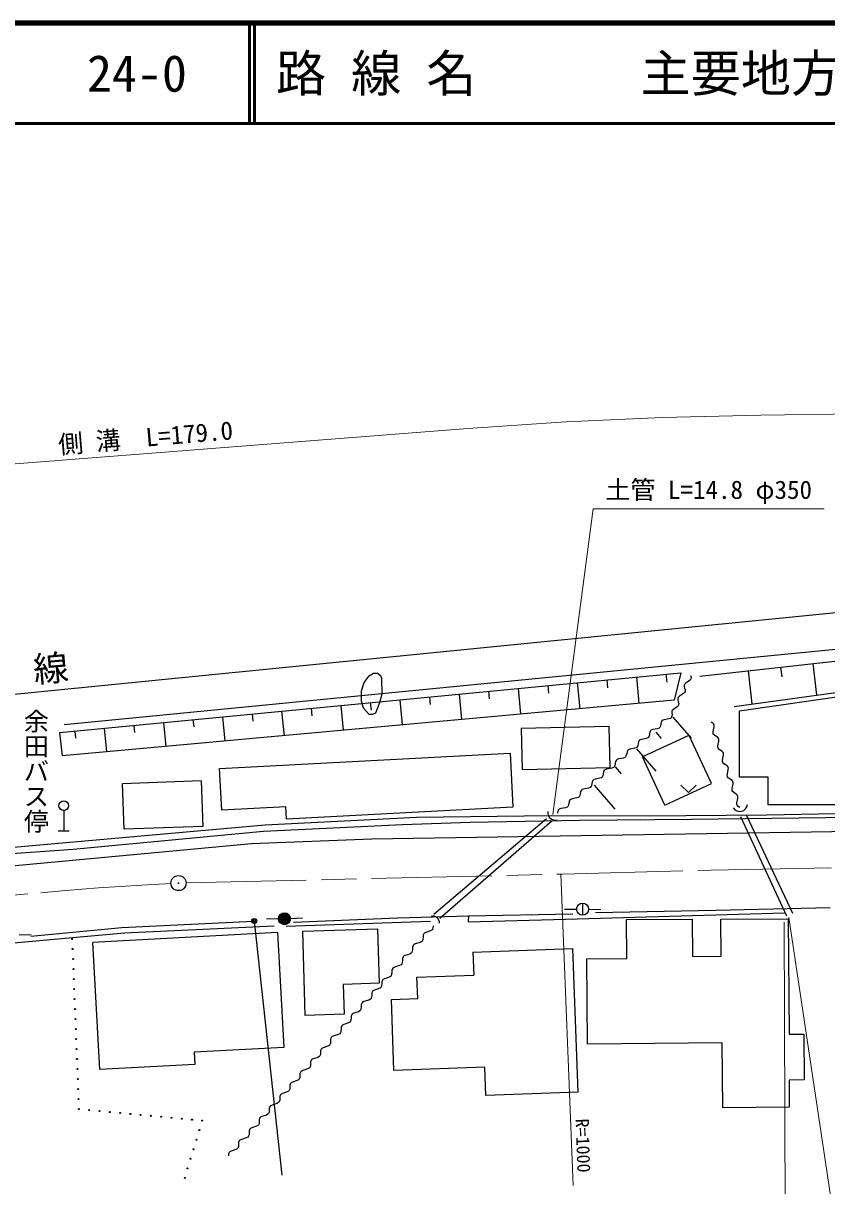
# Model space of a CAD drawing. Units: millimetres, scale not verified. Extents: x 40000 to 680000, y 20000 to 380000.
# Drawn here: x 155172 to 235307, y 264002 to 380000 of the extents above; entities that cross this region are included whole.
import ezdxf
from ezdxf.enums import TextEntityAlignment as Align

# ---------------------------------------------------------------- set-up
doc = ezdxf.new("R2010")
doc.units = ezdxf.units.MM
doc.header["$LTSCALE"] = 1000
doc.linetypes.add('CHAIN', pattern=[18.5, 12, -1.5, 3.5, -1.5])
for name, color, linetype, lineweight in [('M-BGD', 7, 'Continuous', 25), ('M-BMK', 2, 'CHAIN', 13), ('M-BMK-SRVR', 3, 'Continuous', 25), ('M-STR-HTXT', 7, 'Continuous', 13), ('M-STR-STRC', 7, 'Continuous', 25), ('M-TTL', 2, 'Continuous', 140), ('M-TTL-LINE', 7, 'Continuous', 50)]:
    doc.layers.add(name, color=color, linetype=linetype, lineweight=lineweight)
doc.layers.add('M-BMK-HTXT', color=7, linetype='Continuous')
doc.layers.add('M-TTL-TXT', color=7, linetype='Continuous')
doc.styles.add('@ＭＳ ゴシック', font='')
doc.styles.add('ＭＳ ゴシック', font='')
doc.styles.get('@ＭＳ ゴシック').set_extended_font_data('@MS Gothic')
doc.styles.get('ＭＳ ゴシック').set_extended_font_data('MS Gothic')

msp = doc.modelspace()

# ---------------------------------------------------------------- linework, layer by layer
at = {"layer": 'M-BGD'}
for p, q in [((69231, 304632), (269172, 324456)), ((159240, 310020), (269429, 320814)), ((222636, 314851), (242004, 316991)), ((230706, 315742), (230813, 314773)), ((233934, 316099), (234282, 312952)), ((158833, 309231), (220742, 315196)), ((213372, 314486), (213447, 313699)), ((216320, 314770), (216574, 312134)), ((219268, 315054), (219344, 314258)), ((220742, 315196), (220097, 312455)), ((221619, 314420), (221250, 314160)), ((221729, 314523), (221619, 314420)), ((221765, 314599), (221729, 314523)), ((221732, 314924), (221774, 314749)), ((221774, 314749), (221765, 314599)), ((227478, 315386), (227844, 312073)), ((201579, 313349), (201653, 312582)), ((204527, 313633), (204776, 311059)), ((207476, 313917), (207550, 313140)), ((210424, 314202), (210675, 311596)), ((221134, 313227), (221016, 313117)), ((221104, 313981), (221095, 313831)), ((221095, 313831), (221137, 313657)), ((221139, 314057), (221104, 313981)), ((221172, 313309), (221134, 313227)), ((221137, 313657), (221182, 313470)), ((221250, 314160), (221139, 314057)), ((221182, 313470), (221172, 313309)), ((226077, 311832), (242133, 314024)), ((226612, 311382), (244821, 314003)), ((220097, 312455), (159074, 306893)), ((189787, 312213), (189859, 311464)), ((192735, 312497), (192977, 309983)), ((195683, 312781), (195756, 312023)), ((198631, 313065), (198876, 310521)), ((220464, 312647), (220454, 312486)), ((220454, 312486), (220499, 312299)), ((220502, 312729), (220464, 312647)), ((220499, 312299), (220541, 312125)), ((220620, 312839), (220502, 312729)), ((220541, 312125), (220532, 311974)), ((221016, 313117), (220620, 312839)), ((177995, 311077), (178065, 310346)), ((180943, 311361), (181179, 308908)), ((183891, 311645), (183962, 310905)), ((186839, 311929), (187078, 309446)), ((219870, 311357), (219862, 311206)), ((219862, 311206), (219903, 311032)), ((219903, 311032), (219868, 310843)), ((219906, 311433), (219870, 311357)), ((220016, 311536), (219906, 311433)), ((220386, 311795), (220016, 311536)), ((220496, 311898), (220386, 311795)), ((220532, 311974), (220496, 311898)), ((226612, 304786), (226612, 311382)), ((166203, 309941), (166272, 309228)), ((169151, 310225), (169381, 307833)), ((172099, 310509), (172168, 309787)), ((175047, 310793), (175280, 308370)), ((213615, 309834), (204829, 309631)), ((213709, 305738), (213615, 309834)), ((218656, 309722), (218587, 309663)), ((218730, 309865), (218656, 309722)), ((218766, 310054), (218730, 309865)), ((218801, 310243), (218766, 310054)), ((218876, 310386), (218801, 310243)), ((218944, 310445), (218876, 310386)), ((219097, 310497), (218944, 310445)), ((219572, 310589), (219097, 310497)), ((219725, 310641), (219572, 310589)), ((219793, 310700), (219725, 310641)), ((219868, 310843), (219793, 310700)), ((219951, 310760), (221777, 308673)), ((223945, 310170), (223784, 310275)), ((224049, 310047), (223945, 310170)), ((223973, 309326), (224068, 309800)), ((224078, 309962), (224049, 310047)), ((224068, 309800), (224078, 309962)), ((159074, 306893), (158833, 309231)), ((160307, 309373), (160375, 308669)), ((163255, 309657), (163482, 307295)), ((204829, 309631), (204923, 305535)), ((217297, 308633), (216822, 308541)), ((221551, 308941), (216933, 306794)), ((217450, 308686), (217297, 308633)), ((217518, 308744), (217450, 308686)), ((217593, 308887), (217518, 308744)), ((217628, 309076), (217593, 308887)), ((217664, 309265), (217628, 309076)), ((217738, 309408), (217664, 309265)), ((217807, 309467), (217738, 309408)), ((217959, 309519), (217807, 309467)), ((218434, 309611), (217959, 309519)), ((218247, 309269), (218810, 308626)), ((218587, 309663), (218434, 309611)), ((223800, 304133), (221577, 308916)), ((223964, 309165), (223973, 309326)), ((223992, 309079), (223964, 309165)), ((224097, 308956), (223992, 309079)), ((224258, 308852), (224097, 308956)), ((224419, 308747), (224258, 308852)), ((224524, 308624), (224419, 308747)), ((224552, 308539), (224524, 308624)), ((215463, 307453), (215389, 307310)), ((215531, 307511), (215463, 307453)), ((215684, 307564), (215531, 307511)), ((216159, 307656), (215684, 307564)), ((216312, 307708), (216159, 307656)), ((216380, 307766), (216312, 307708)), ((216337, 307613), (218256, 305381)), ((216455, 307910), (216380, 307766)), ((216491, 308099), (216455, 307910)), ((216526, 308287), (216491, 308099)), ((216601, 308431), (216526, 308287)), ((216669, 308489), (216601, 308431)), ((216822, 308541), (216669, 308489)), ((224438, 307742), (224448, 307903)), ((224467, 307656), (224438, 307742)), ((224448, 307903), (224543, 308377)), ((224571, 307533), (224467, 307656)), ((224543, 308377), (224552, 308539)), ((224732, 307429), (224571, 307533)), ((224894, 307324), (224732, 307429)), ((174754, 305639), (203723, 307153)), ((203723, 307153), (204005, 301774)), ((214251, 306332), (214215, 306143)), ((214326, 306475), (214251, 306332)), ((214394, 306534), (214326, 306475)), ((214547, 306586), (214394, 306534)), ((215022, 306678), (214547, 306586)), ((215175, 306730), (215022, 306678)), ((215243, 306789), (215175, 306730)), ((215317, 306932), (215243, 306789)), ((215353, 307121), (215317, 306932)), ((215389, 307310), (215353, 307121)), ((219171, 301981), (216933, 306794)), ((224998, 307201), (224894, 307324)), ((224913, 306319), (224922, 306480)), ((224941, 306233), (224913, 306319)), ((224922, 306480), (225017, 306954)), ((225027, 307116), (224998, 307201)), ((225017, 306954), (225027, 307116)), ((174971, 301493), (174754, 305639)), ((204923, 305535), (213709, 305738)), ((213002, 305100), (212967, 304911)), ((213040, 305301), (213002, 305100)), ((213120, 305454), (213040, 305301)), ((213192, 305517), (213120, 305454)), ((213355, 305573), (213192, 305517)), ((213862, 305671), (213355, 305573)), ((214025, 305726), (213862, 305671)), ((214098, 305789), (214025, 305726)), ((214178, 305942), (214098, 305789)), ((214215, 306143), (214178, 305942)), ((214219, 305791), (214818, 305095)), ((225046, 306110), (224941, 306233)), ((225207, 306006), (225046, 306110)), ((225368, 305901), (225207, 306006)), ((225472, 305778), (225368, 305901)), ((225397, 305057), (225491, 305531)), ((225501, 305693), (225472, 305778)), ((225491, 305531), (225501, 305693)), ((172911, 304398), (165082, 304110)), ((165249, 299576), (165082, 304110)), ((172911, 304398), (173078, 299864)), ((211829, 303934), (211754, 303790)), ((211865, 304122), (211829, 303934)), ((211900, 304311), (211865, 304122)), ((211975, 304454), (211900, 304311)), ((212043, 304513), (211975, 304454)), ((212196, 304565), (212043, 304513)), ((212101, 303969), (214169, 301566)), ((212671, 304657), (212196, 304565)), ((212824, 304709), (212671, 304657)), ((212892, 304768), (212824, 304709)), ((212967, 304911), (212892, 304768)), ((219171, 301981), (223800, 304133)), ((220770, 303964), (221520, 303244)), ((221520, 303244), (222270, 303964)), ((225387, 304896), (225397, 305057)), ((225415, 304810), (225387, 304896)), ((225520, 304687), (225415, 304810)), ((225681, 304583), (225520, 304687)), ((225842, 304478), (225681, 304583)), ((225947, 304355), (225842, 304478)), ((225871, 303634), (225966, 304108)), ((225975, 304270), (225947, 304355)), ((225966, 304108), (225975, 304270)), ((229475, 304786), (226612, 304786)), ((229475, 302012), (229475, 304786)), ((210549, 302754), (210396, 302702)), ((210617, 302813), (210549, 302754)), ((210691, 302956), (210617, 302813)), ((210727, 303145), (210691, 302956)), ((210762, 303333), (210727, 303145)), ((210837, 303477), (210762, 303333)), ((210905, 303535), (210837, 303477)), ((211058, 303588), (210905, 303535)), ((211533, 303679), (211058, 303588)), ((211686, 303732), (211533, 303679)), ((211754, 303790), (211686, 303732)), ((225861, 303473), (225871, 303634)), ((225890, 303387), (225861, 303473)), ((225994, 303264), (225890, 303387)), ((226155, 303160), (225994, 303264)), ((226317, 303055), (226155, 303160)), ((226421, 302932), (226317, 303055)), ((226450, 302847), (226421, 302932)), ((226440, 302685), (226450, 302847)), ((181373, 301828), (174971, 301493)), ((181437, 300595), (181373, 301828)), ((204005, 301774), (181437, 300595)), ((208783, 301632), (208630, 301580)), ((209258, 301724), (208783, 301632)), ((209411, 301776), (209258, 301724)), ((209479, 301835), (209411, 301776)), ((209554, 301978), (209479, 301835)), ((209589, 302167), (209554, 301978)), ((209625, 302356), (209589, 302167)), ((209700, 302499), (209625, 302356)), ((209768, 302558), (209700, 302499)), ((209921, 302610), (209768, 302558)), ((210396, 302702), (209921, 302610)), ((226336, 302050), (226345, 302211)), ((226364, 301964), (226336, 302050)), ((226345, 302211), (226440, 302685)), ((226469, 301841), (226364, 301964)), ((226630, 301737), (226469, 301841)), ((249921, 302012), (229475, 302012)), ((159209, 301454), (159209, 299414)), ((179285, 300000), (194406, 300786)), ((194406, 300786), (207836, 300956)), ((196136, 291093), (207351, 300643)), ((199737, 300276), (210662, 300490)), ((207836, 300956), (217206, 300922)), ((208487, 301378), (208452, 301189)), ((208562, 301521), (208487, 301378)), ((208630, 301580), (208562, 301521)), ((210662, 300490), (221820, 300575)), ((217206, 300922), (229328, 301025)), ((221820, 300575), (259907, 301087)), ((226697, 300852), (231285, 290939)), ((227303, 300938), (231891, 291199)), ((229328, 301025), (258626, 301571)), ((153836, 297746), (179285, 300000)), ((158669, 299414), (159749, 299414)), ((160144, 297587), (179140, 299380)), ((173078, 299864), (165249, 299576)), ((179140, 299380), (192992, 300063)), ((192992, 300063), (199737, 300276)), ((196713, 290719), (207894, 300405)), ((150937, 296946), (160144, 297587)), ((210362, 291582), (209162, 291551)), ((209278, 290588), (231111, 291222)), ((210962, 292197), (210962, 290997)), ((211562, 291589), (212762, 291572)), ((212245, 291252), (224245, 291494)), ((224245, 291494), (235641, 291766)), ((164987, 289756), (178133, 290396)), ((180623, 290633), (179423, 290597)), ((181385, 289891), (195775, 290414)), ((181821, 290685), (183020, 290751)), ((182139, 290301), (192484, 290733)), ((192484, 290733), (199579, 290938)), ((199579, 290938), (199553, 290346)), ((199553, 290346), (209278, 290588)), ((199579, 290938), (209973, 291131)), ((215338, 290556), (221900, 290612)), ((215371, 286691), (215338, 290556)), ((221900, 290612), (221932, 286894)), ((224751, 290590), (231472, 290648)), ((224782, 286918), (224751, 290590)), ((231472, 290648), (231571, 279130)), ((154772, 289034), (155972, 289059)), ((155926, 288909), (164987, 289756)), ((157536, 288526), (165281, 289254)), ((180533, 289270), (162125, 288282)), ((165281, 289254), (180196, 289937)), ((180533, 289270), (181148, 277804)), ((183040, 289418), (190514, 289649)), ((183300, 281007), (183040, 289418)), ((190514, 289649), (190682, 284208)), ((195055, 288997), (195045, 288805)), ((195110, 289149), (195055, 288997)), ((195170, 289216), (195110, 289149)), ((195314, 289288), (195170, 289216)), ((195773, 289443), (195314, 289288)), ((195917, 289515), (195773, 289443)), ((195977, 289582), (195917, 289515)), ((196032, 289734), (195977, 289582)), ((196042, 289926), (196032, 289734)), ((153508, 288184), (157536, 288526)), ((162805, 275597), (162125, 288282)), ((193993, 287814), (193982, 287609)), ((194051, 287976), (193993, 287814)), ((194115, 288048), (194051, 287976)), ((194269, 288125), (194115, 288048)), ((194758, 288290), (194269, 288125)), ((194912, 288367), (194758, 288290)), ((194976, 288438), (194912, 288367)), ((195034, 288600), (194976, 288438)), ((195045, 288805), (195034, 288600)), ((200023, 287326), (209961, 287689)), ((209961, 287689), (210486, 273336)), ((192995, 286680), (192985, 286488)), ((193050, 286832), (192995, 286680)), ((193110, 286900), (193050, 286832)), ((193254, 286972), (193110, 286900)), ((193713, 287126), (193254, 286972)), ((193857, 287198), (193713, 287126)), ((193917, 287266), (193857, 287198)), ((193972, 287418), (193917, 287266)), ((193982, 287609), (193972, 287418)), ((200023, 287326), (200108, 285010)), ((211383, 286657), (215371, 286691)), ((211455, 278143), (211383, 286657)), ((221932, 286894), (224782, 286918)), ((191933, 285497), (191922, 285293)), ((191991, 285660), (191933, 285497)), ((192055, 285731), (191991, 285660)), ((192209, 285808), (192055, 285731)), ((192698, 285973), (192209, 285808)), ((192852, 286050), (192698, 285973)), ((192916, 286122), (192852, 286050)), ((192974, 286284), (192916, 286122)), ((192985, 286488), (192974, 286284)), ((190682, 284208), (187091, 284097)), ((190935, 284364), (190925, 284172)), ((190990, 284516), (190935, 284364)), ((191050, 284583), (190990, 284516)), ((191194, 284655), (191050, 284583)), ((191653, 284810), (191194, 284655)), ((191797, 284882), (191653, 284810)), ((191857, 284949), (191797, 284882)), ((191912, 285101), (191857, 284949)), ((191922, 285293), (191912, 285101)), ((194431, 284803), (200108, 285010)), ((194509, 282691), (194431, 284803)), ((187091, 284097), (187182, 281127)), ((189928, 283051), (189918, 282846)), ((189938, 283243), (189928, 283051)), ((189993, 283395), (189938, 283243)), ((190053, 283462), (189993, 283395)), ((190198, 283534), (190053, 283462)), ((190656, 283689), (190198, 283534)), ((190801, 283761), (190656, 283689)), ((190860, 283828), (190801, 283761)), ((190915, 283980), (190860, 283828)), ((190925, 284172), (190915, 283980)), ((188876, 282060), (188865, 281855)), ((188934, 282222), (188876, 282060)), ((188998, 282294), (188934, 282222)), ((189152, 282371), (188998, 282294)), ((189641, 282536), (189152, 282371)), ((189795, 282613), (189641, 282536)), ((189859, 282684), (189795, 282613)), ((189918, 282846), (189859, 282684)), ((191886, 282595), (194509, 282691)), ((192145, 275510), (191886, 282595)), ((187182, 281127), (183300, 281007)), ((187868, 280734), (187858, 280543)), ((187878, 280926), (187868, 280734)), ((187933, 281078), (187878, 280926)), ((187993, 281145), (187933, 281078)), ((188138, 281218), (187993, 281145)), ((188596, 281372), (188138, 281218)), ((188741, 281444), (188596, 281372)), ((188800, 281512), (188741, 281444)), ((188855, 281664), (188800, 281512)), ((188865, 281855), (188855, 281664)), ((186872, 279614), (186861, 279409)), ((186882, 279805), (186872, 279614)), ((186936, 279957), (186882, 279805)), ((186996, 280025), (186936, 279957)), ((187141, 280097), (186996, 280025)), ((187599, 280251), (187141, 280097)), ((187744, 280323), (187599, 280251)), ((187804, 280391), (187744, 280323)), ((187858, 280543), (187804, 280391)), ((185808, 278418), (185798, 278226)), ((185819, 278623), (185808, 278418)), ((185878, 278785), (185819, 278623)), ((185941, 278856), (185878, 278785)), ((186096, 278933), (185941, 278856)), ((186585, 279098), (186096, 278933)), ((186739, 279175), (186585, 279098)), ((186802, 279247), (186739, 279175)), ((186861, 279409), (186802, 279247)), ((231571, 279130), (233033, 279143)), ((233033, 279143), (233072, 274564)), ((181148, 277804), (172229, 277325)), ((172229, 277325), (172295, 276106)), ((184812, 277297), (184802, 277105)), ((184822, 277489), (184812, 277297)), ((184876, 277641), (184822, 277489)), ((184936, 277708), (184876, 277641)), ((185081, 277780), (184936, 277708)), ((185539, 277935), (185081, 277780)), ((185684, 278007), (185539, 277935)), ((185744, 278074), (185684, 278007)), ((185798, 278226), (185744, 278074)), ((224887, 278258), (211455, 278143)), ((224942, 271776), (224887, 278258)), ((172295, 276106), (162805, 275597)), ((183815, 276176), (183804, 275971)), ((183825, 276368), (183815, 276176)), ((183880, 276520), (183825, 276368)), ((183940, 276587), (183880, 276520)), ((184084, 276659), (183940, 276587)), ((184542, 276814), (184084, 276659)), ((184687, 276886), (184542, 276814)), ((184747, 276953), (184687, 276886)), ((184802, 277105), (184747, 276953)), ((182752, 274980), (182742, 274789)), ((182762, 275185), (182752, 274980)), ((182821, 275347), (182762, 275185)), ((182885, 275419), (182821, 275347)), ((183039, 275496), (182885, 275419)), ((183528, 275661), (183039, 275496)), ((183682, 275738), (183528, 275661)), ((183746, 275809), (183682, 275738)), ((183804, 275971), (183746, 275809)), ((201211, 275842), (192145, 275510)), ((201315, 273001), (201211, 275842)), ((181755, 273860), (181745, 273668)), ((181765, 274051), (181755, 273860)), ((181820, 274203), (181765, 274051)), ((181880, 274271), (181820, 274203)), ((182024, 274343), (181880, 274271)), ((182482, 274497), (182024, 274343)), ((182627, 274569), (182482, 274497)), ((182687, 274637), (182627, 274569)), ((182742, 274789), (182687, 274637)), ((233072, 274564), (231548, 274551)), ((231548, 274551), (231571, 271833)), ((180758, 272739), (180747, 272534)), ((180768, 272930), (180758, 272739)), ((180823, 273082), (180768, 272930)), ((180883, 273150), (180823, 273082)), ((181027, 273222), (180883, 273150)), ((181486, 273376), (181027, 273222)), ((181630, 273448), (181486, 273376)), ((181690, 273516), (181630, 273448)), ((181745, 273668), (181690, 273516)), ((210486, 273336), (201315, 273001)), ((179695, 271543), (179685, 271351)), ((179706, 271748), (179695, 271543)), ((179764, 271910), (179706, 271748)), ((179828, 271981), (179764, 271910)), ((179982, 272058), (179828, 271981)), ((180471, 272223), (179982, 272058)), ((180625, 272300), (180471, 272223)), ((180689, 272372), (180625, 272300)), ((180747, 272534), (180689, 272372)), ((231571, 271833), (224942, 271776)), ((178698, 270422), (178688, 270230)), ((178708, 270614), (178698, 270422)), ((178763, 270766), (178708, 270614)), ((178823, 270833), (178763, 270766)), ((178967, 270905), (178823, 270833)), ((179426, 271060), (178967, 270905)), ((179570, 271132), (179426, 271060)), ((179630, 271199), (179570, 271132)), ((179685, 271351), (179630, 271199)), ((177701, 269301), (177691, 269097)), ((177711, 269493), (177701, 269301)), ((177766, 269645), (177711, 269493)), ((177826, 269712), (177766, 269645)), ((177970, 269784), (177826, 269712)), ((178429, 269939), (177970, 269784)), ((178573, 270011), (178429, 269939)), ((178633, 270078), (178573, 270011)), ((178688, 270230), (178633, 270078)), ((176638, 268106), (176628, 267914)), ((176649, 268310), (176638, 268106)), ((176707, 268472), (176649, 268310)), ((176771, 268544), (176707, 268472)), ((176925, 268621), (176771, 268544)), ((177414, 268786), (176925, 268621)), ((177568, 268863), (177414, 268786)), ((177632, 268934), (177568, 268863)), ((177691, 269097), (177632, 268934)), ((175651, 267176), (175641, 266985)), ((175706, 267328), (175651, 267176)), ((175766, 267396), (175706, 267328)), ((175910, 267468), (175766, 267396)), ((176369, 267622), (175910, 267468)), ((176513, 267694), (176369, 267622)), ((176573, 267762), (176513, 267694)), ((176628, 267914), (176573, 267762))]:
    msp.add_line(p, q, dxfattribs=at)
for centre, radius in [((159209, 301934), 480), ((181222, 290651), 600), ((181222, 290651), 528), ((210962, 291597), 600), ((181222, 290651), 456), ((181222, 290651), 384), ((181222, 290651), 312), ((181222, 290651), 240), ((181222, 290651), 168), ((181222, 290651), 96), ((181222, 290651), 24), ((160059, 288616), 50), ((160099, 287618), 50), ((160138, 286620), 50), ((160177, 285621), 50), ((160216, 284623), 50), ((160256, 283625), 50), ((160295, 282627), 50), ((160334, 281629), 50), ((160373, 280630), 50), ((160413, 279632), 50), ((160452, 278634), 50), ((160491, 277636), 50), ((160530, 276638), 50), ((160570, 275639), 50), ((160609, 274641), 50), ((160648, 273643), 50), ((160687, 272645), 50), ((160727, 271647), 50), ((161751, 271551), 50), ((162776, 271456), 50), ((163801, 271361), 50), ((164826, 271265), 50), ((165851, 271170), 50), ((166876, 271075), 50), ((167900, 270979), 50), ((168925, 270884), 50), ((169950, 270789), 50), ((170975, 270693), 50), ((172000, 270598), 50), ((173025, 270503), 50), ((172733, 269549), 50), ((172441, 268596), 50), ((172149, 267643), 50), ((171565, 265736), 50), ((171857, 266689), 50), ((171273, 264783), 50)]:
    msp.add_circle(centre, radius, dxfattribs=at)
for centre, radius, start, end in [((226635, 302121), 768, 212.60638, 353.64288), ((208235, 301226), 749, 169.69415, 284.39665), ((196033, 290262), 644, 353.49078, 106.21542)]:
    msp.add_arc(centre, radius, start, end, dxfattribs=at)
at = {"layer": 'M-BMK'}
for p, q in [((223775, 295498), (270558, 296416)), ((171404, 294218), (208955, 295097)), ((208955, 295097), (223775, 295498)), ((159426, 293447), (162681, 293738)), ((162681, 293738), (166982, 293981)), ((166982, 293981), (169905, 294156)), ((143674, 292076), (156918, 293228)), ((156918, 293228), (159426, 293447))]:
    msp.add_line(p, q, dxfattribs=at)
at = {"layer": 'M-BMK-SRVR'}
for radius in [750, 30]:
    msp.add_circle((170654, 294200), radius, dxfattribs=at)
at = {"layer": 'M-STR-HTXT'}
for p, q in [((77382, 329993), (199507, 339569)), ((208004, 301061), (212011, 331535)), ((212011, 331535), (235048, 331535)), ((208776, 295093), (210022, 264016)), ((231250, 240154), (231055, 290287)), ((231521, 290785), (236447, 257861))]:
    msp.add_line(p, q, dxfattribs=at)
msp.add_lwpolyline([(199507, 339569), (209285, 340229), (218933, 340656), (228731, 340881), (238331, 341023), (240236, 341049)], dxfattribs=at)
at = {"layer": 'M-STR-STRC'}
for p, q in [((189940, 298623), (355196, 301201)), ((117977, 292576), (177949, 298145)), ((177949, 298145), (189940, 298623)), ((178206, 290418), (180948, 265053))]:
    msp.add_line(p, q, dxfattribs=at)
msp.add_lwpolyline([(190903, 314651), (190931, 313043), (190713, 312173), (190306, 311169), (190018, 311022), (189667, 311036), (189099, 311646), (188909, 312355), (188895, 313401), (189176, 314202), (189681, 314889), (190110, 315156), (190496, 315149), (190812, 314925)], close=True, dxfattribs=at)
for radius in [250, 150, 50]:
    msp.add_circle((178206, 290418), radius, dxfattribs=at)
at = {"layer": 'M-TTL'}
msp.add_line((680000, 380000), (40000, 380000), dxfattribs=at)
at = {"layer": 'M-TTL-LINE'}
for p, q in [((177750, 380000), (177750, 370000)), ((178250, 380000), (178250, 370000)), ((40000, 370000), (680000, 370000))]:
    msp.add_line(p, q, dxfattribs=at)

# ---------------------------------------------------------------- texts
at = {"layer": 'M-BGD', "style": '@ＭＳ ゴシック'}
msp.add_text('余田バス停', height=1833, rotation=270, dxfattribs=at).set_placement((156447, 305378), align=Align.MIDDLE_CENTER)
at = {"layer": 'M-BMK-HTXT', "style": 'ＭＳ ゴシック'}
msp.add_text('山\u3000陽\u3000本\u3000線', height=2566, rotation=5, dxfattribs=at).set_placement((147462, 314714), align=Align.MIDDLE_CENTER)
at = {"layer": 'M-STR-HTXT', "style": 'ＭＳ ゴシック'}
for s, height, rotation, p in [('側 溝\u3000L=179.0', 1833, 4.8, (167369, 338672)), ('R=1000', 1320, 272, (211011, 268014))]:
    msp.add_text(s, height=height, rotation=rotation, dxfattribs=at).set_placement(p, align=Align.MIDDLE_CENTER)
msp.add_text('土管 L=14.8 φ350', height=1833, dxfattribs=at).set_placement((223534, 333453), align=Align.MIDDLE_CENTER)
at = {"layer": 'M-TTL-TXT', "style": 'ＭＳ ゴシック'}
for s, p in [('路 線 名', (180380, 375000)), ('主要地方道 光柳井線', (216734, 375000)), ('24-0', (161521, 375000))]:
    msp.add_text(s, height=3666, dxfattribs=at).set_placement(p, align=Align.MIDDLE_LEFT)

doc.saveas('drawing.dxf')
